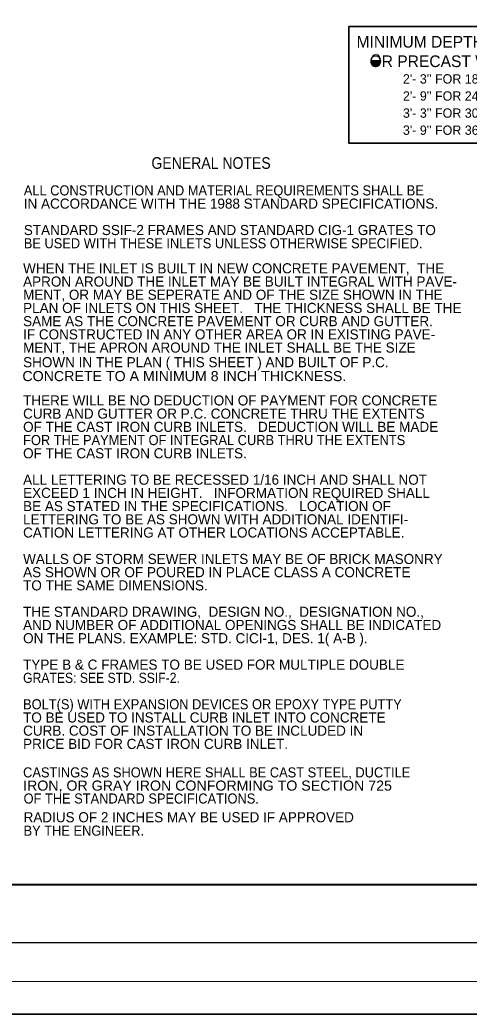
# Model space of a CAD drawing. Extents: x -3298 to 405, y -472 to 2211.
# Drawn here: x -1031 to -453, y -472 to 808 of the extents above; entities that cross this region are included whole.
import ezdxf

# ---------------------------------------------------------------- set-up
doc = ezdxf.new("R2010")
doc.units = 0
doc.header["$LTSCALE"] = 4.8
doc.layers.add('1', color=7, linetype='Continuous', lineweight=13)
doc.layers.add('25', color=7, linetype='Continuous', lineweight=13)
doc.layers.add('10', color=7, linetype='Continuous')

msp = doc.modelspace()

# ---------------------------------------------------------------- hatches: boundary and pattern name
at = {"layer": '1'}
msp.add_hatch(color=256, dxfattribs=at).paths.add_polyline_path([(-579.173, 755.527), (-567.418, 755.563), (-567.528, 754.608), (-567.675, 753.652), (-567.896, 752.697), (-568.337, 751.814), (-568.668, 751.005), (-569.255, 750.16), (-569.916, 749.388), (-570.541, 748.91), (-571.348, 748.396), (-572.193, 748.102), (-573.038, 747.881), (-574.03, 747.918), (-574.838, 748.102), (-575.683, 748.433), (-576.381, 748.983), (-577.116, 749.682), (-577.777, 750.491), (-578.254, 751.336), (-578.695, 752.328), (-578.915, 753.321), (-579.136, 754.571)])

# ---------------------------------------------------------------- linework, layer by layer
at = {"layer": '1', "lineweight": 25}
for p, q in [((-579.283, 755.637), (-567.382, 755.637)), ((-3091.365, -379.533), (358.635, -379.533))]:
    msp.add_line(p, q, dxfattribs=at)
at = {"layer": '1', "lineweight": 40}
msp.add_line((-2941.365, -304.533), (308.635, -304.533), dxfattribs=at)
at = {"layer": '1'}
msp.add_line((-3241.365, -429.533), (358.635, -429.533), dxfattribs=at)
at = {"layer": '1', "lineweight": 35}
msp.add_lwpolyline([(-608.19, 799.552), (-312.961, 799.552), (-312.961, 649.458), (-608.19, 649.458)], close=True, dxfattribs=at)
at = {"layer": '1', "lineweight": 25}
msp.add_lwpolyline([(-579.173, 755.527), (-567.418, 755.563), (-567.528, 754.608), (-567.675, 753.652), (-567.896, 752.697), (-568.337, 751.814), (-568.668, 751.005), (-569.255, 750.16), (-569.916, 749.388), (-570.541, 748.91), (-571.348, 748.396), (-572.193, 748.102), (-573.038, 747.881), (-574.03, 747.918), (-574.838, 748.102), (-575.683, 748.433), (-576.381, 748.983), (-577.116, 749.682), (-577.777, 750.491), (-578.254, 751.336), (-578.695, 752.328), (-578.915, 753.321), (-579.136, 754.571)], close=True, dxfattribs=at)
at = {"layer": '1'}
msp.add_ellipse((-573.307, 755.788), major_axis=(-0.294, -7.933), ratio=0.750805, dxfattribs=at)
at = {"layer": '25', "lineweight": 35}
msp.add_lwpolyline([(-3297.989, -471.546), (405.067, -471.546), (405.067, 2211.292), (-3297.989, 2211.292)], close=True, dxfattribs=at)

# ---------------------------------------------------------------- texts
at = {"layer": '1', "width": 0.9}
msp.add_text('GENERAL NOTES', height=15, dxfattribs=at).set_placement((-862.111, 616.283))
at = {"layer": '10'}
for s, height, p in [('MINIMUM DEPTH MASONRY', 15, (-598.11, 772.253)), ('   OR PRECAST WALLS', 15, (-598.11, 747.253)), ("2'- 3'' FOR 18'' RCP", 12, (-538.502, 726.047)), ("2'- 9'' FOR 24'' RCP", 12, (-538.502, 704.047)), ("3'- 3'' FOR 30'' RCP", 12, (-538.502, 682.047)), ("3'- 9'' FOR 36'' RCP", 12, (-538.502, 660.047)), ('IN ACCORDANCE WITH THE 1988 STANDARD SPECIFICATIONS.', 13, (-1026.376, 565.029)), ('STANDARD SSIF-2 FRAMES AND STANDARD CIG-1 GRATES TO', 13, (-1026.376, 531.029)), ('WHEN THE INLET IS BUILT IN NEW CONCRETE PAVEMENT,  THE', 13, (-1027.268, 481.776)), ('APRON AROUND THE INLET MAY BE BUILT INTEGRAL WITH PAVE-', 13, (-1027.268, 464.776)), ('MENT, OR MAY BE SEPERATE AND OF THE SIZE SHOWN IN THE', 13, (-1027.268, 447.776)), ('PLAN OF INLETS ON THIS SHEET.   THE THICKNESS SHALL BE THE', 13, (-1027.268, 430.776)), ('SAME AS THE CONCRETE PAVEMENT OR CURB AND GUTTER.', 13, (-1027.268, 413.776)), ('IF CONSTRUCTED IN ANY OTHER AREA OR IN EXISTING PAVE-', 13, (-1027.268, 396.776)), ('MENT, THE APRON AROUND THE INLET SHALL BE THE SIZE ', 13, (-1027.268, 379.776)), ('SHOWN IN THE PLAN ( THIS SHEET ) AND BUILT OF P.C. ', 13, (-1027.268, 360.952)), ('THERE WILL BE NO DEDUCTION OF PAYMENT FOR CONCRETE', 13, (-1027.268, 311.737)), ('CURB AND GUTTER OR P.C. CONCRETE THRU THE EXTENTS', 13, (-1027.268, 294.737)), ('OF THE CAST IRON CURB INLETS.   DEDUCTION WILL BE MADE ', 13, (-1027.268, 277.737)), ('OF THE CAST IRON CURB INLETS.', 13, (-1027.268, 243.737)), ('ALL LETTERING TO BE RECESSED 1/16 INCH AND SHALL NOT', 13, (-1027.268, 209.737)), ('EXCEED 1 INCH IN HEIGHT.   INFORMATION REQUIRED SHALL', 13, (-1027.268, 192.737)), ('BE AS STATED IN THE SPECIFICATIONS.   LOCATION OF', 13, (-1027.268, 175.737)), ('LETTERING TO BE AS SHOWN WITH ADDITIONAL IDENTIFI-', 13, (-1027.268, 158.737)), ('CATION LETTERING AT OTHER LOCATIONS ACCEPTABLE.', 13, (-1027.268, 141.737)), ('WALLS OF STORM SEWER INLETS MAY BE OF BRICK MASONRY', 13, (-1027.268, 107.737)), ('AS SHOWN OR OF POURED IN PLACE CLASS A CONCRETE ', 13, (-1027.268, 90.737)), ('TO THE SAME DIMENSIONS.', 13, (-1027.268, 73.737)), ('THE STANDARD DRAWING,  DESIGN NO.,  DESIGNATION NO.,', 13, (-1027.268, 39.737)), ('AND NUMBER OF ADDITIONAL OPENINGS SHALL BE INDICATED', 13, (-1027.268, 22.737)), ('ON THE PLANS. EXAMPLE: STD. CICI-1, DES. 1( A-B ).', 13, (-1027.268, 5.737)), ('TYPE B & C FRAMES TO BE USED FOR MULTIPLE DOUBLE', 13, (-1027.268, -28.263)), ('TO BE USED TO INSTALL CURB INLET INTO CONCRETE', 13, (-1027.268, -96.263)), ('CURB. COST OF INSTALLATION TO BE INCLUDED IN', 13, (-1027.268, -113.263)), ('PRICE BID FOR CAST IRON CURB INLET.', 13, (-1027.268, -130.263)), ('RADIUS OF 2 INCHES MAY BE USED IF APPROVED ', 13, (-1026.643, -224.65))]:
    msp.add_text(s, height=height, dxfattribs=at).set_placement(p)
for s, width, p in [('ALL CONSTRUCTION AND MATERIAL REQUIREMENTS SHALL BE', 0.95, (-1026.376, 582.029)), ('BE USED WITH THESE INLETS UNLESS OTHERWISE SPECIFIED.', 0.95, (-1026.376, 514.029)), ('CONCRETE TO A MINIMUM 8 INCH THICKNESS.', 1.05, (-1028.16, 343.059)), ('FOR THE PAYMENT OF INTEGRAL CURB THRU THE EXTENTS', 0.95, (-1027.268, 260.737)), ('GRATES: SEE STD. SSIF-2.', 0.9, (-1027.268, -45.263)), ('BOLT(S) WITH EXPANSION DEVICES OR EPOXY TYPE PUTTY', 0.95, (-1027.268, -79.263)), ('CASTINGS AS SHOWN HERE SHALL BE CAST STEEL, DUCTILE', 0.95, (-1027.268, -166.941)), ('IRON, OR GRAY IRON CONFORMING TO SECTION 725 ', 1.05, (-1027.268, -183.941)), ('OF THE STANDARD SPECIFICATIONS.', 0.95, (-1026.643, -200.548)), ('BY THE ENGINEER.', 0.95, (-1026.644, -241.917))]:
    msp.add_text(s, height=13, dxfattribs=dict(at, width=width)).set_placement(p)

doc.saveas('drawing.dxf')
